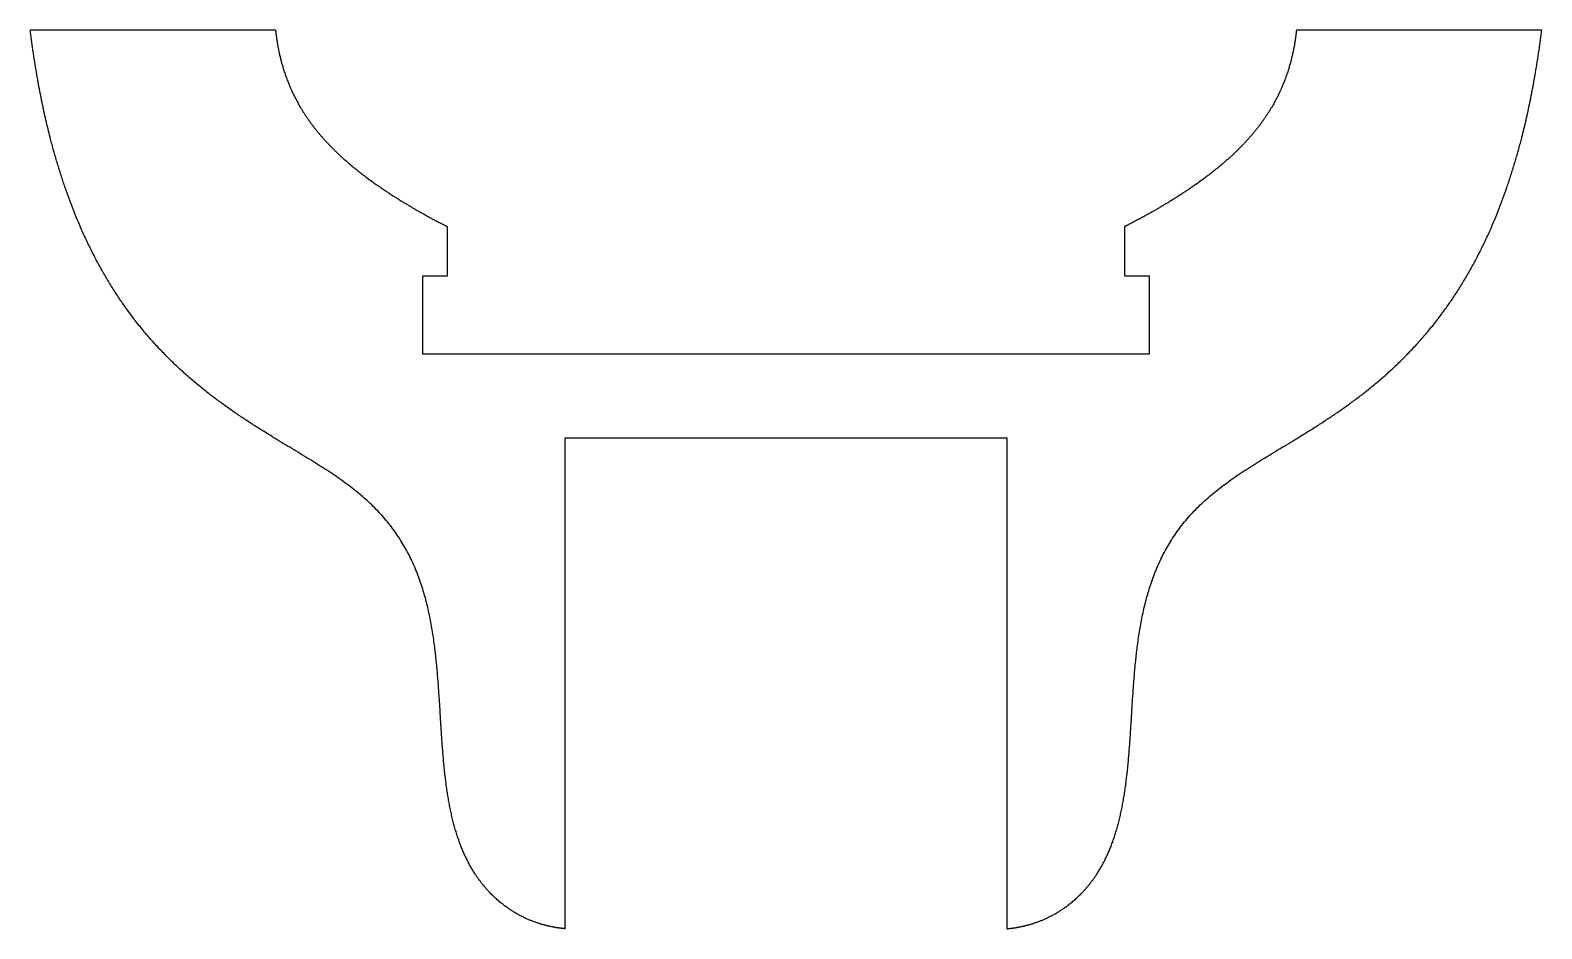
# Model space of a CAD drawing. Header units: millimetres. Extents: x -15.4 to 15.4, y -11.7 to 6.6.
import ezdxf

# ---------------------------------------------------------------- set-up
doc = ezdxf.new("R2010")
doc.units = ezdxf.units.MM
doc.layers.get('0').update_dxf_attribs({"linetype": 'CONTINUOUS'})

msp = doc.modelspace()

# ---------------------------------------------------------------- linework, layer by layer
for p, q in [((-10.4, 6.6), (-15.4, 6.6)), ((15.4, 6.6), (10.4, 6.6)), ((-6.9, 1.6), (-6.9, 2.6)), ((6.9, 2.6), (6.9, 1.6)), ((-7.4, 0), (-7.4, 1.6)), ((-7.4, 1.6), (-6.9, 1.6)), ((6.9, 1.6), (7.4, 1.6)), ((7.4, 1.6), (7.4, 0)), ((7.4, 0), (-7.4, 0)), ((-4.5, -11.7), (-4.5, -1.7)), ((-4.5, -1.7), (4.5, -1.7)), ((4.5, -1.7), (4.5, -11.7))]:
    msp.add_line(p, q)
for points in [[(-4.5, -11.7), (-4.607, -11.69), (-4.817, -11.66), (-5.12, -11.583), (-5.504, -11.417), (-5.942, -11.099), (-6.33, -10.657), (-6.645, -10.065), (-6.866, -9.297), (-6.991, -8.345), (-7.048, -7.23), (-7.118, -6.029), (-7.313, -4.852), (-7.742, -3.801), (-8.463, -2.936), (-9.477, -2.254), (-10.63, -1.604), (-11.783, -0.847), (-12.849, 0.1), (-13.772, 1.29), (-14.52, 2.752), (-14.968, 4.149), (-15.217, 5.325), (-15.345, 6.166), (-15.4, 6.6)], [(-10.4, 6.6), (-10.391, 6.504), (-10.366, 6.314), (-10.313, 6.033), (-10.209, 5.668), (-10.02, 5.226), (-9.768, 4.8), (-9.447, 4.393), (-9.058, 4.003), (-8.604, 3.63), (-8.092, 3.272), (-7.64, 2.997), (-7.279, 2.796), (-7.028, 2.665), (-6.9, 2.6)], [(4.5, -11.7), (4.607, -11.69), (4.817, -11.66), (5.12, -11.583), (5.504, -11.417), (5.942, -11.099), (6.33, -10.657), (6.645, -10.065), (6.866, -9.297), (6.991, -8.345), (7.048, -7.23), (7.118, -6.029), (7.313, -4.852), (7.742, -3.801), (8.463, -2.936), (9.477, -2.254), (10.63, -1.604), (11.783, -0.847), (12.849, 0.1), (13.772, 1.29), (14.52, 2.752), (14.968, 4.149), (15.217, 5.325), (15.345, 6.166), (15.4, 6.6)], [(10.4, 6.6), (10.391, 6.504), (10.366, 6.314), (10.313, 6.033), (10.209, 5.668), (10.02, 5.226), (9.768, 4.8), (9.447, 4.393), (9.058, 4.003), (8.604, 3.63), (8.092, 3.272), (7.64, 2.997), (7.279, 2.796), (7.028, 2.665), (6.9, 2.6)]]:
    msp.add_open_spline(points, degree=5)

doc.saveas('drawing.dxf')
